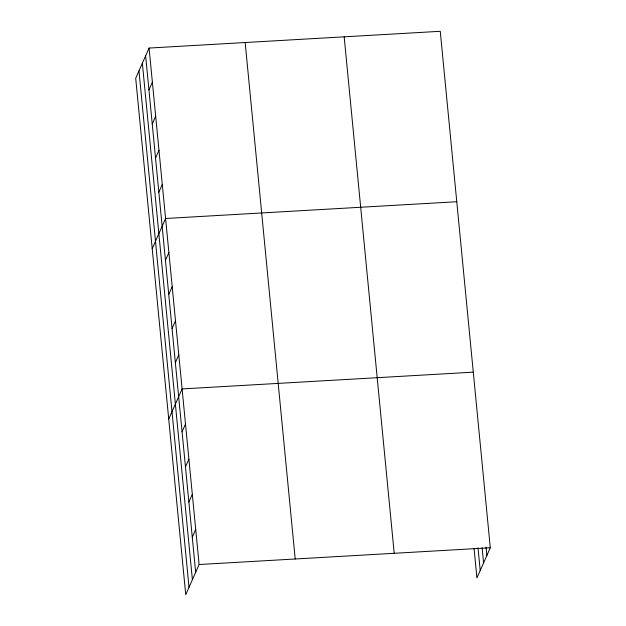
<?xml version="1.0" encoding="UTF-8"?>
<svg xmlns="http://www.w3.org/2000/svg" width="626" height="626" viewBox="0 0 626 626"><rect width="100%" height="100%" fill="white"/><g stroke="black" fill="none" stroke-linecap="round" stroke-linejoin="round"><path stroke-width="0.94" d="M149.074 48.061L135.701 78.234L185.742 594.7L199.115 564.519L149.074 48.061L440.258 31.3L490.299 547.766L476.926 577.939L474.078 548.517M148.933 89.917L152.376 82.147M152.235 124.003L155.678 116.233M155.538 158.088L158.981 150.318M158.84 192.174L162.283 184.404M152.212 248.671L165.585 218.49L456.769 201.728M165.444 260.353L168.887 252.583M168.746 294.439L172.189 286.669M172.048 328.525L175.491 320.755M175.35 362.61L178.801 354.84M168.73 419.099L182.103 388.926L473.287 372.165M182.056 431.815L185.499 424.045M185.46 466.933L188.903 459.163M188.864 502.052L192.307 494.282M192.268 537.171L195.711 529.4M199.115 564.519L490.299 547.766M486.026 546.991L486.856 555.536M482.106 547.742L483.577 562.93M477.998 547.766L480.205 570.544M344.167 36.832L394.208 553.29M245.165 42.529L295.206 558.995M145.631 55.831L195.672 572.297M142.352 63.226L192.393 579.692M138.972 70.848L189.021 587.305"/></g></svg>
